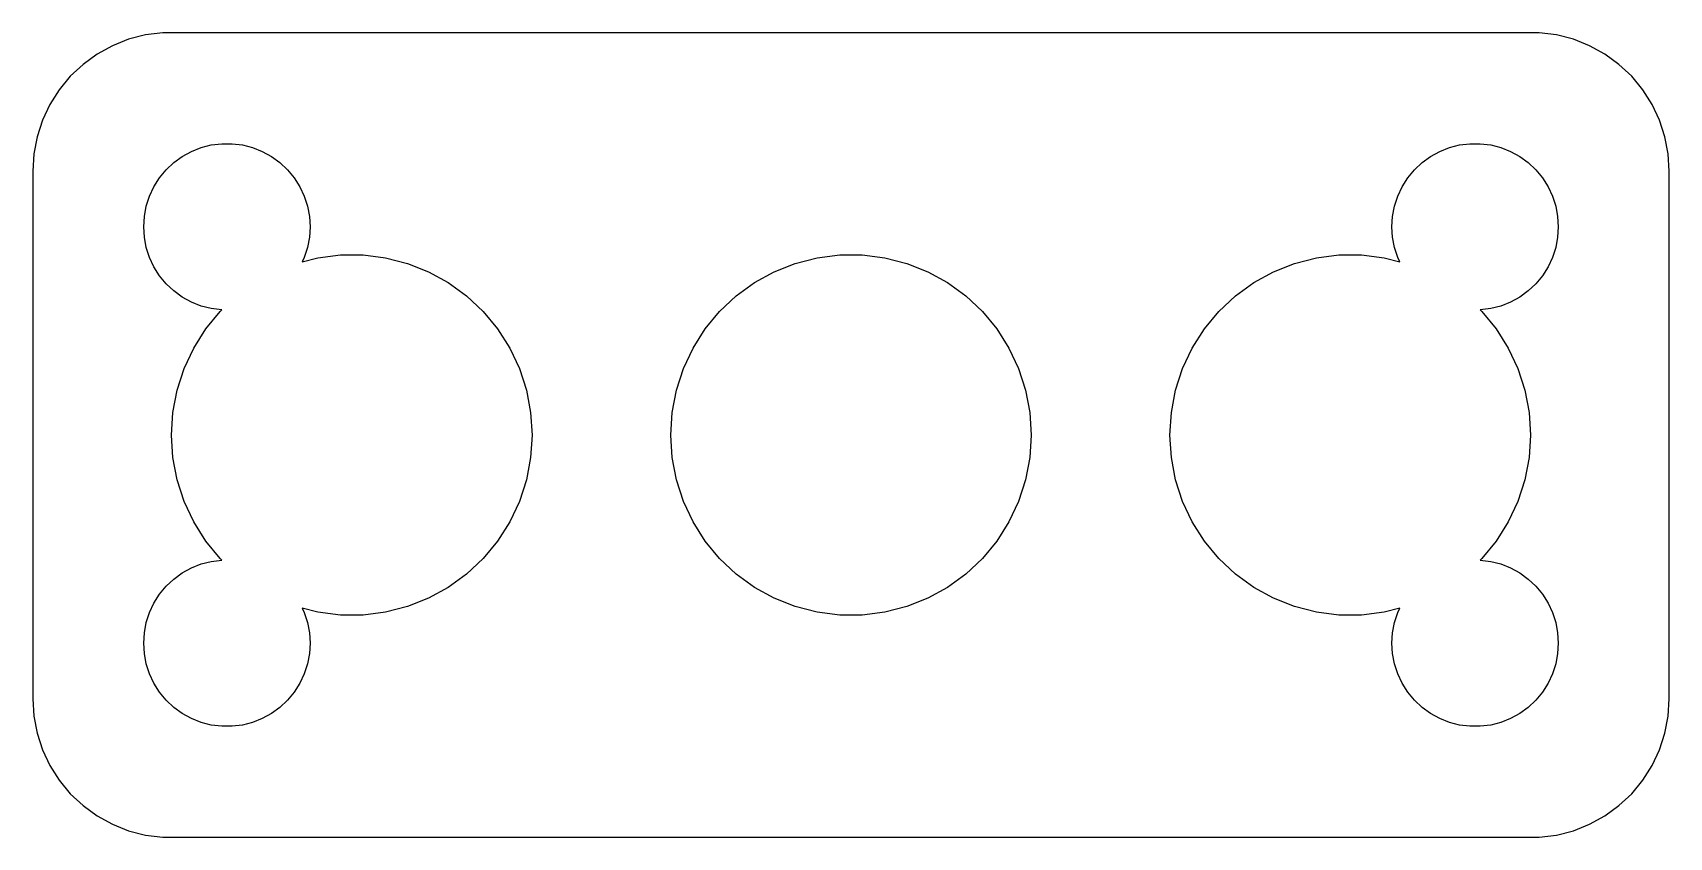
# Model space of a CAD drawing. Header units: metres. Extents: x -29.5 to 29.5, y -14.5 to 14.5.
import ezdxf

# ---------------------------------------------------------------- set-up
doc = ezdxf.new("R2010")
doc.units = ezdxf.units.M

msp = doc.modelspace()

# ---------------------------------------------------------------- linework, layer by layer
for p, q in [((-26.0451, 14.2553), (-26.6289, 14.0241)), ((-25.4369, 14.4114), (-26.0451, 14.2553)), ((-24.8139, 14.4901), (-25.4369, 14.4114)), ((24.8139, 14.4901), (-24.8139, 14.4901)), ((25.4369, 14.4114), (24.8139, 14.4901)), ((26.0451, 14.2553), (25.4369, 14.4114)), ((26.6289, 14.0241), (26.0451, 14.2553)), ((-27.1791, 13.7216), (-27.6871, 13.3526)), ((-26.6289, 14.0241), (-27.1791, 13.7216)), ((27.1791, 13.7216), (26.6289, 14.0241)), ((27.6871, 13.3526), (27.1791, 13.7216)), ((-27.6871, 13.3526), (-28.1448, 12.9227)), ((28.1448, 12.9227), (27.6871, 13.3526)), ((-28.5451, 12.4389), (-28.8815, 11.9088)), ((-28.1448, 12.9227), (-28.5451, 12.4389)), ((28.5451, 12.4389), (28.1448, 12.9227)), ((28.8815, 11.9088), (28.5451, 12.4389)), ((-28.8815, 11.9088), (-29.1489, 11.3406)), ((29.1489, 11.3406), (28.8815, 11.9088)), ((-29.1489, 11.3406), (-29.3429, 10.7434)), ((29.3429, 10.7434), (29.1489, 11.3406)), ((-29.3429, 10.7434), (-29.4606, 10.1267)), ((29.4606, 10.1267), (29.3429, 10.7434)), ((-29.4606, 10.1267), (-29.5, 9.5)), ((-24.4123, 9.81154), (-24.1075, 10.033)), ((-24.1075, 10.033), (-23.7773, 10.2145)), ((-23.7773, 10.2145), (-23.427, 10.3532)), ((-23.427, 10.3532), (-23.0621, 10.4469)), ((-23.0621, 10.4469), (-22.6884, 10.4941)), ((-22.6884, 10.4941), (-22.3116, 10.4941)), ((-22.3116, 10.4941), (-21.9379, 10.4469)), ((-21.9379, 10.4469), (-21.5729, 10.3532)), ((-21.5729, 10.3532), (-21.2227, 10.2145)), ((-21.2227, 10.2145), (-20.8925, 10.033)), ((-20.8925, 10.033), (-20.5877, 9.81154)), ((20.5877, 9.81154), (20.8925, 10.033)), ((20.8925, 10.033), (21.2227, 10.2145)), ((21.2227, 10.2145), (21.5729, 10.3532)), ((21.5729, 10.3532), (21.9379, 10.4469)), ((21.9379, 10.4469), (22.3116, 10.4941)), ((22.3116, 10.4941), (22.6884, 10.4941)), ((22.6884, 10.4941), (23.0621, 10.4469)), ((23.0621, 10.4469), (23.427, 10.3532)), ((23.427, 10.3532), (23.7773, 10.2145)), ((23.7773, 10.2145), (24.1075, 10.033)), ((24.1075, 10.033), (24.4123, 9.81154)), ((29.5, 9.5), (29.4606, 10.1267)), ((-29.5, 9.5), (-29.5, -9.5)), ((-24.927, 9.26335), (-24.6869, 9.55363)), ((-24.6869, 9.55363), (-24.4123, 9.81154)), ((-20.5877, 9.81154), (-20.3131, 9.55363)), ((-20.3131, 9.55363), (-20.0729, 9.26335)), ((20.0729, 9.26335), (20.3131, 9.55363)), ((20.3131, 9.55363), (20.5877, 9.81154)), ((24.4123, 9.81154), (24.6869, 9.55363)), ((24.6869, 9.55363), (24.927, 9.26335)), ((29.5, -9.5), (29.5, 9.5)), ((-25.2893, 8.60437), (-25.1289, 8.94525)), ((-25.1289, 8.94525), (-24.927, 9.26335)), ((-20.0729, 9.26335), (-19.8711, 8.94525)), ((-19.8711, 8.94525), (-19.7107, 8.60437)), ((19.7107, 8.60437), (19.8711, 8.94525)), ((19.8711, 8.94525), (20.0729, 9.26335)), ((24.927, 9.26335), (25.1289, 8.94525)), ((25.1289, 8.94525), (25.2893, 8.60437)), ((-25.4057, 8.24606), (-25.2893, 8.60437)), ((-19.7107, 8.60437), (-19.5942, 8.24606)), ((19.5942, 8.24606), (19.7107, 8.60437)), ((25.2893, 8.60437), (25.4057, 8.24606)), ((-25.5, 7.5), (-25.4763, 7.87599)), ((-25.4763, 7.87599), (-25.4057, 8.24606)), ((-19.5942, 8.24606), (-19.5237, 7.87599)), ((-19.5237, 7.87599), (-19.5, 7.5)), ((19.5, 7.5), (19.5237, 7.87599)), ((19.5237, 7.87599), (19.5942, 8.24606)), ((25.4057, 8.24606), (25.4763, 7.87599)), ((25.4763, 7.87599), (25.5, 7.5)), ((-25.4763, 7.12399), (-25.5, 7.5)), ((-25.4057, 6.75392), (-25.4763, 7.12399)), ((-19.5237, 7.12399), (-19.5942, 6.75392)), ((-19.5, 7.5), (-19.5237, 7.12399)), ((19.5237, 7.12399), (19.5, 7.5)), ((19.5942, 6.75392), (19.5237, 7.12399)), ((25.4763, 7.12399), (25.4057, 6.75392)), ((25.5, 7.5), (25.4763, 7.12399)), ((-25.2893, 6.39561), (-25.4057, 6.75392)), ((-19.5942, 6.75392), (-19.7107, 6.39561)), ((19.7107, 6.39561), (19.5942, 6.75392)), ((25.4057, 6.75392), (25.2893, 6.39561)), ((-25.1289, 6.05473), (-25.2893, 6.39561)), ((-24.927, 5.73663), (-25.1289, 6.05473)), ((-19.7107, 6.39561), (-19.7841, 6.23949)), ((-19.7841, 6.23949), (-19.218, 6.38486)), ((-19.218, 6.38486), (-18.4081, 6.48717)), ((-18.4081, 6.48717), (-17.5919, 6.48717)), ((-17.5919, 6.48717), (-16.782, 6.38486)), ((-16.782, 6.38486), (-15.9914, 6.18185)), ((-15.9914, 6.18185), (-15.2324, 5.88136)), ((-2.76756, 5.88136), (-2.00861, 6.18185)), ((-2.00861, 6.18185), (-1.21797, 6.38486)), ((-1.21797, 6.38486), (-0.408127, 6.48717)), ((-0.408127, 6.48717), (0.408127, 6.48717)), ((0.408127, 6.48717), (1.21797, 6.38486)), ((1.21797, 6.38486), (2.00861, 6.18185)), ((2.00861, 6.18185), (2.76756, 5.88136)), ((15.2324, 5.88136), (15.9914, 6.18185)), ((15.9914, 6.18185), (16.782, 6.38486)), ((16.782, 6.38486), (17.5919, 6.48717)), ((17.5919, 6.48717), (18.4081, 6.48717)), ((18.4081, 6.48717), (19.218, 6.38486)), ((19.218, 6.38486), (19.7841, 6.23949)), ((19.7841, 6.23949), (19.7107, 6.39561)), ((25.1289, 6.05473), (24.927, 5.73663)), ((25.2893, 6.39561), (25.1289, 6.05473)), ((-24.6869, 5.44635), (-24.927, 5.73663)), ((-24.4123, 5.18845), (-24.6869, 5.44635)), ((-15.2324, 5.88136), (-14.5171, 5.48813)), ((-14.5171, 5.48813), (-13.8567, 5.00833)), ((-4.14325, 5.00833), (-3.48286, 5.48813)), ((-3.48286, 5.48813), (-2.76756, 5.88136)), ((2.76756, 5.88136), (3.48286, 5.48813)), ((3.48286, 5.48813), (4.14325, 5.00833)), ((13.8567, 5.00833), (14.5171, 5.48813)), ((14.5171, 5.48813), (15.2324, 5.88136)), ((24.6869, 5.44635), (24.4123, 5.18845)), ((24.927, 5.73663), (24.6869, 5.44635)), ((-24.1075, 4.96701), (-24.4123, 5.18845)), ((-23.7773, 4.78551), (-24.1075, 4.96701)), ((-23.427, 4.64682), (-23.7773, 4.78551)), ((-13.8567, 5.00833), (-13.2617, 4.44955)), ((-4.73828, 4.44955), (-4.14325, 5.00833)), ((4.14325, 5.00833), (4.73828, 4.44955)), ((13.2617, 4.44955), (13.8567, 5.00833)), ((23.7773, 4.78551), (23.427, 4.64682)), ((24.1075, 4.96701), (23.7773, 4.78551)), ((24.4123, 5.18845), (24.1075, 4.96701)), ((-23.0621, 4.55313), (-23.427, 4.64682)), ((-23.2586, 3.8206), (-22.7383, 4.44955)), ((-22.6884, 4.50591), (-23.0621, 4.55313)), ((-22.7383, 4.44955), (-22.6783, 4.50591)), ((-22.6783, 4.50591), (-22.6884, 4.50591)), ((-13.2617, 4.44955), (-12.7414, 3.8206)), ((-5.25861, 3.8206), (-4.73828, 4.44955)), ((4.73828, 4.44955), (5.25861, 3.8206)), ((12.7414, 3.8206), (13.2617, 4.44955)), ((22.6884, 4.50591), (22.6783, 4.50591)), ((22.6783, 4.50591), (22.7383, 4.44955)), ((23.0621, 4.55313), (22.6884, 4.50591)), ((22.7383, 4.44955), (23.2586, 3.8206)), ((23.427, 4.64682), (23.0621, 4.55313)), ((-23.696, 3.13139), (-23.2586, 3.8206)), ((-12.7414, 3.8206), (-12.304, 3.13139)), ((-5.69598, 3.13139), (-5.25861, 3.8206)), ((5.25861, 3.8206), (5.69598, 3.13139)), ((12.304, 3.13139), (12.7414, 3.8206)), ((23.2586, 3.8206), (23.696, 3.13139)), ((-24.0435, 2.39281), (-23.696, 3.13139)), ((-12.304, 3.13139), (-11.9565, 2.39281)), ((-6.04353, 2.39281), (-5.69598, 3.13139)), ((5.69598, 3.13139), (6.04353, 2.39281)), ((11.9565, 2.39281), (12.304, 3.13139)), ((23.696, 3.13139), (24.0435, 2.39281)), ((-24.2958, 1.61647), (-24.0435, 2.39281)), ((-11.9565, 2.39281), (-11.7042, 1.61647)), ((-6.29578, 1.61647), (-6.04353, 2.39281)), ((6.04353, 2.39281), (6.29578, 1.61647)), ((11.7042, 1.61647), (11.9565, 2.39281)), ((24.0435, 2.39281), (24.2958, 1.61647)), ((-24.4487, 0.814651), (-24.2958, 1.61647)), ((-11.7042, 1.61647), (-11.5513, 0.814651)), ((-6.44873, 0.814651), (-6.29578, 1.61647)), ((6.29578, 1.61647), (6.44873, 0.814651)), ((11.5513, 0.814651), (11.7042, 1.61647)), ((24.2958, 1.61647), (24.4487, 0.814651)), ((-24.5, 0), (-24.4487, 0.814651)), ((-11.5513, 0.814651), (-11.5, 0)), ((-6.5, 0), (-6.44873, 0.814651)), ((6.44873, 0.814651), (6.5, 0)), ((11.5, 0), (11.5513, 0.814651)), ((24.4487, 0.814651), (24.5, 0)), ((-24.4487, -0.814651), (-24.5, 0)), ((-11.5, 0), (-11.5513, -0.814651)), ((-6.44873, -0.814651), (-6.5, 0)), ((6.5, 0), (6.44873, -0.814651)), ((11.5513, -0.814651), (11.5, 0)), ((24.5, 0), (24.4487, -0.814651)), ((-24.2958, -1.61647), (-24.4487, -0.814651)), ((-11.5513, -0.814651), (-11.7042, -1.61647)), ((-6.29578, -1.61647), (-6.44873, -0.814651)), ((6.44873, -0.814651), (6.29578, -1.61647)), ((11.7042, -1.61647), (11.5513, -0.814651)), ((24.4487, -0.814651), (24.2958, -1.61647)), ((-24.0435, -2.39281), (-24.2958, -1.61647)), ((-11.7042, -1.61647), (-11.9565, -2.39281)), ((-6.04353, -2.39281), (-6.29578, -1.61647)), ((6.29578, -1.61647), (6.04353, -2.39281)), ((11.9565, -2.39281), (11.7042, -1.61647)), ((24.2958, -1.61647), (24.0435, -2.39281)), ((-23.696, -3.13139), (-24.0435, -2.39281)), ((-11.9565, -2.39281), (-12.304, -3.13139)), ((-5.69598, -3.13139), (-6.04353, -2.39281)), ((6.04353, -2.39281), (5.69598, -3.13139)), ((12.304, -3.13139), (11.9565, -2.39281)), ((24.0435, -2.39281), (23.696, -3.13139)), ((-23.2586, -3.8206), (-23.696, -3.13139)), ((-12.304, -3.13139), (-12.7414, -3.8206)), ((-5.25861, -3.8206), (-5.69598, -3.13139)), ((5.69598, -3.13139), (5.25861, -3.8206)), ((12.7414, -3.8206), (12.304, -3.13139)), ((23.696, -3.13139), (23.2586, -3.8206)), ((-22.7383, -4.44955), (-23.2586, -3.8206)), ((-12.7414, -3.8206), (-13.2617, -4.44955)), ((-4.73828, -4.44955), (-5.25861, -3.8206)), ((5.25861, -3.8206), (4.73828, -4.44955)), ((13.2617, -4.44955), (12.7414, -3.8206)), ((23.2586, -3.8206), (22.7383, -4.44955)), ((-23.7773, -4.78551), (-23.427, -4.64682)), ((-23.427, -4.64682), (-23.0621, -4.55313)), ((-23.0621, -4.55313), (-22.6884, -4.50591)), ((-22.6783, -4.50591), (-22.7383, -4.44955)), ((-22.6884, -4.50591), (-22.6783, -4.50591)), ((-13.2617, -4.44955), (-13.8567, -5.00833)), ((-4.14325, -5.00833), (-4.73828, -4.44955)), ((4.73828, -4.44955), (4.14325, -5.00833)), ((13.8567, -5.00833), (13.2617, -4.44955)), ((22.7383, -4.44955), (22.6783, -4.50591)), ((22.6783, -4.50591), (22.6884, -4.50591)), ((22.6884, -4.50591), (23.0621, -4.55313)), ((23.0621, -4.55313), (23.427, -4.64682)), ((23.427, -4.64682), (23.7773, -4.78551)), ((-24.6869, -5.44635), (-24.4123, -5.18845)), ((-24.4123, -5.18845), (-24.1075, -4.96701)), ((-24.1075, -4.96701), (-23.7773, -4.78551)), ((-13.8567, -5.00833), (-14.5171, -5.48813)), ((-3.48286, -5.48813), (-4.14325, -5.00833)), ((4.14325, -5.00833), (3.48286, -5.48813)), ((14.5171, -5.48813), (13.8567, -5.00833)), ((23.7773, -4.78551), (24.1075, -4.96701)), ((24.1075, -4.96701), (24.4123, -5.18845)), ((24.4123, -5.18845), (24.6869, -5.44635)), ((-25.1289, -6.05473), (-24.927, -5.73663)), ((-24.927, -5.73663), (-24.6869, -5.44635)), ((-15.2324, -5.88136), (-15.9914, -6.18185)), ((-14.5171, -5.48813), (-15.2324, -5.88136)), ((-2.76756, -5.88136), (-3.48286, -5.48813)), ((-2.00861, -6.18185), (-2.76756, -5.88136)), ((2.76756, -5.88136), (2.00861, -6.18185)), ((3.48286, -5.48813), (2.76756, -5.88136)), ((15.2324, -5.88136), (14.5171, -5.48813)), ((15.9914, -6.18185), (15.2324, -5.88136)), ((24.6869, -5.44635), (24.927, -5.73663)), ((24.927, -5.73663), (25.1289, -6.05473)), ((-25.4057, -6.75392), (-25.2893, -6.39561)), ((-25.2893, -6.39561), (-25.1289, -6.05473)), ((-19.218, -6.38486), (-19.7841, -6.23949)), ((-19.7841, -6.23949), (-19.7107, -6.39561)), ((-19.7107, -6.39561), (-19.5942, -6.75392)), ((-18.4081, -6.48717), (-19.218, -6.38486)), ((-17.5919, -6.48717), (-18.4081, -6.48717)), ((-16.782, -6.38486), (-17.5919, -6.48717)), ((-15.9914, -6.18185), (-16.782, -6.38486)), ((-1.21797, -6.38486), (-2.00861, -6.18185)), ((-0.408127, -6.48717), (-1.21797, -6.38486)), ((0.408127, -6.48717), (-0.408127, -6.48717)), ((1.21797, -6.38486), (0.408127, -6.48717)), ((2.00861, -6.18185), (1.21797, -6.38486)), ((16.782, -6.38486), (15.9914, -6.18185)), ((17.5919, -6.48717), (16.782, -6.38486)), ((18.4081, -6.48717), (17.5919, -6.48717)), ((19.218, -6.38486), (18.4081, -6.48717)), ((19.7841, -6.23949), (19.218, -6.38486)), ((19.5942, -6.75392), (19.7107, -6.39561)), ((19.7107, -6.39561), (19.7841, -6.23949)), ((25.1289, -6.05473), (25.2893, -6.39561)), ((25.2893, -6.39561), (25.4057, -6.75392)), ((-25.4763, -7.12399), (-25.4057, -6.75392)), ((-19.5942, -6.75392), (-19.5237, -7.12399)), ((19.5237, -7.12399), (19.5942, -6.75392)), ((25.4057, -6.75392), (25.4763, -7.12399)), ((-25.5, -7.5), (-25.4763, -7.12399)), ((-25.4763, -7.87599), (-25.5, -7.5)), ((-19.5237, -7.12399), (-19.5, -7.5)), ((-19.5, -7.5), (-19.5237, -7.87599)), ((19.5, -7.5), (19.5237, -7.12399)), ((19.5237, -7.87599), (19.5, -7.5)), ((25.4763, -7.12399), (25.5, -7.5)), ((25.5, -7.5), (25.4763, -7.87599)), ((-25.4057, -8.24606), (-25.4763, -7.87599)), ((-25.2893, -8.60437), (-25.4057, -8.24606)), ((-19.5942, -8.24606), (-19.7107, -8.60437)), ((-19.5237, -7.87599), (-19.5942, -8.24606)), ((19.5942, -8.24606), (19.5237, -7.87599)), ((19.7107, -8.60437), (19.5942, -8.24606)), ((25.4057, -8.24606), (25.2893, -8.60437)), ((25.4763, -7.87599), (25.4057, -8.24606)), ((-25.1289, -8.94525), (-25.2893, -8.60437)), ((-19.7107, -8.60437), (-19.8711, -8.94525)), ((19.8711, -8.94525), (19.7107, -8.60437)), ((25.2893, -8.60437), (25.1289, -8.94525)), ((-24.927, -9.26335), (-25.1289, -8.94525)), ((-24.6869, -9.55363), (-24.927, -9.26335)), ((-20.0729, -9.26335), (-20.3131, -9.55363)), ((-19.8711, -8.94525), (-20.0729, -9.26335)), ((20.0729, -9.26335), (19.8711, -8.94525)), ((20.3131, -9.55363), (20.0729, -9.26335)), ((24.927, -9.26335), (24.6869, -9.55363)), ((25.1289, -8.94525), (24.927, -9.26335)), ((-29.5, -9.5), (-29.4606, -10.1267)), ((-24.4123, -9.81154), (-24.6869, -9.55363)), ((-24.1075, -10.033), (-24.4123, -9.81154)), ((-20.5877, -9.81154), (-20.8925, -10.033)), ((-20.3131, -9.55363), (-20.5877, -9.81154)), ((20.5877, -9.81154), (20.3131, -9.55363)), ((20.8925, -10.033), (20.5877, -9.81154)), ((24.4123, -9.81154), (24.1075, -10.033)), ((24.6869, -9.55363), (24.4123, -9.81154)), ((29.4606, -10.1267), (29.5, -9.5)), ((-29.4606, -10.1267), (-29.3429, -10.7434)), ((-23.7773, -10.2145), (-24.1075, -10.033)), ((-23.427, -10.3532), (-23.7773, -10.2145)), ((-23.0621, -10.4469), (-23.427, -10.3532)), ((-22.6884, -10.4941), (-23.0621, -10.4469)), ((-22.3116, -10.4941), (-22.6884, -10.4941)), ((-21.9379, -10.4469), (-22.3116, -10.4941)), ((-21.5729, -10.3532), (-21.9379, -10.4469)), ((-21.2227, -10.2145), (-21.5729, -10.3532)), ((-20.8925, -10.033), (-21.2227, -10.2145)), ((21.2227, -10.2145), (20.8925, -10.033)), ((21.5729, -10.3532), (21.2227, -10.2145)), ((21.9379, -10.4469), (21.5729, -10.3532)), ((22.3116, -10.4941), (21.9379, -10.4469)), ((22.6884, -10.4941), (22.3116, -10.4941)), ((23.0621, -10.4469), (22.6884, -10.4941)), ((23.427, -10.3532), (23.0621, -10.4469)), ((23.7773, -10.2145), (23.427, -10.3532)), ((24.1075, -10.033), (23.7773, -10.2145)), ((29.3429, -10.7434), (29.4606, -10.1267)), ((-29.3429, -10.7434), (-29.1489, -11.3406)), ((29.1489, -11.3406), (29.3429, -10.7434)), ((-29.1489, -11.3406), (-28.8815, -11.9088)), ((28.8815, -11.9088), (29.1489, -11.3406)), ((-28.8815, -11.9088), (-28.5451, -12.4389)), ((28.5451, -12.4389), (28.8815, -11.9088)), ((-28.5451, -12.4389), (-28.1448, -12.9227)), ((-28.1448, -12.9227), (-27.6871, -13.3526)), ((27.6871, -13.3526), (28.1448, -12.9227)), ((28.1448, -12.9227), (28.5451, -12.4389)), ((-27.6871, -13.3526), (-27.1791, -13.7216)), ((27.1791, -13.7216), (27.6871, -13.3526)), ((-27.1791, -13.7216), (-26.6289, -14.0241)), ((-26.6289, -14.0241), (-26.0451, -14.2553)), ((26.0451, -14.2553), (26.6289, -14.0241)), ((26.6289, -14.0241), (27.1791, -13.7216)), ((-26.0451, -14.2553), (-25.4369, -14.4114)), ((-25.4369, -14.4114), (-24.8139, -14.4901)), ((-24.8139, -14.4901), (24.8139, -14.4901)), ((24.8139, -14.4901), (25.4369, -14.4114)), ((25.4369, -14.4114), (26.0451, -14.2553))]:
    msp.add_line(p, q)

doc.saveas('drawing.dxf')
